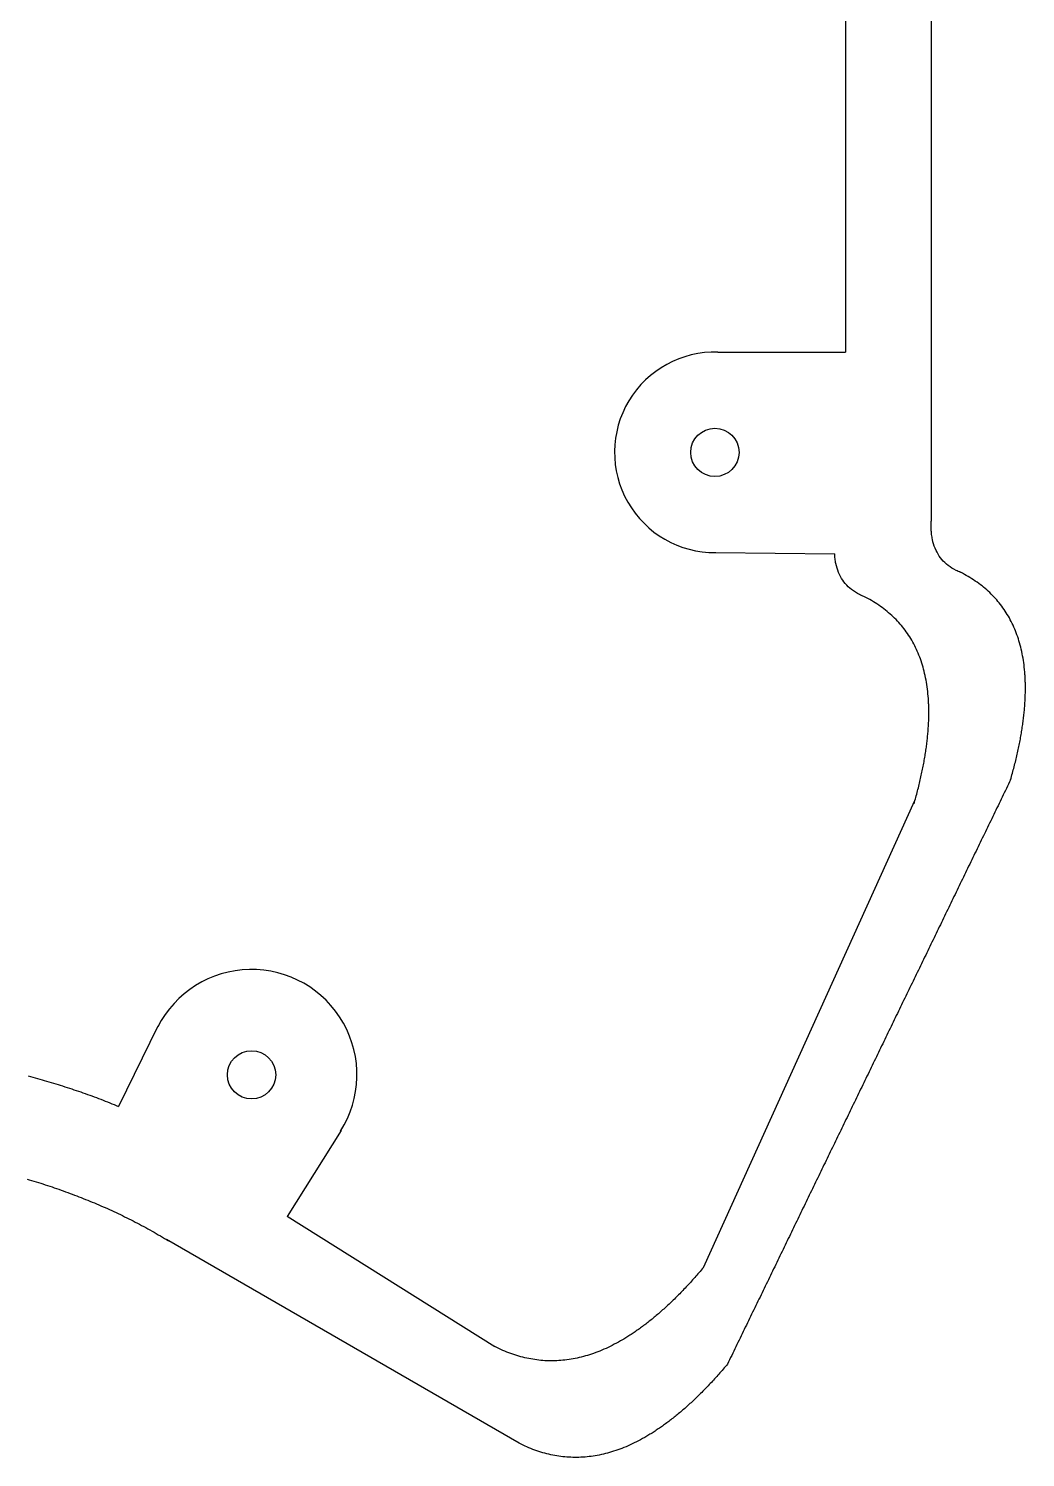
# Model space of a CAD drawing. Extents: x 0 to 145, y 2 to 120.
# Drawn here: x 103.3 to 144.6, y 2.1 to 61.3 of the extents above; entities that cross this region are included whole.
import ezdxf

# ---------------------------------------------------------------- set-up
doc = ezdxf.new("R2010")
doc.units = 0

# ---------------------------------------------------------------- blocks, each defined once
blk = doc.blocks.new('CIRCLE008')
at = {"layer": 'ScrewHolesMid', "color": 0}
blk.add_circle((131.71, 43.7), 1, dxfattribs=at)
blk = doc.blocks.new('CIRCLE004')
at = {"layer": 'ScrewHolesMid', "color": 0}
blk.add_circle((112.52, 17.91), 1, dxfattribs=at)
blk = doc.blocks.new('WIRE034')
at = {"layer": 'StraightLineMid', "color": 0}
blk.add_line((137.12, 112.541), (137.12, 47.853), dxfattribs=at)
blk = doc.blocks.new('LINE045')
at = {"layer": 'StraightLineMid', "color": 0}
blk.add_line((123.602325, 2.647178), (108.998799, 11.08281), dxfattribs=at)
blk = doc.blocks.new('LINE026')
at = {"layer": 'StraightLineMid', "color": 0}
blk.add_line((122.603, 6.641), (113.998, 12.033), dxfattribs=at)
blk = doc.blocks.new('BLOCK_BLOCK_LINE052')
at = {"layer": 'StraightLineMid', "color": 0}
for points in [[(143.741718, 29.687663), (143.698289, 29.597989)], [(143.785146, 29.777338), (143.741718, 29.687663)], [(143.828575, 29.867012), (143.785146, 29.777338)], [(143.872004, 29.956687), (143.828575, 29.867012)], [(143.915433, 30.046361), (143.872004, 29.956687)], [(143.958862, 30.136036), (143.915433, 30.046361)], [(143.437715, 29.059941), (143.394286, 28.970267)], [(143.481144, 29.149616), (143.437715, 29.059941)], [(143.524573, 29.23929), (143.481144, 29.149616)], [(143.568002, 29.328965), (143.524573, 29.23929)], [(143.611431, 29.41864), (143.568002, 29.328965)], [(143.65486, 29.508314), (143.611431, 29.41864)], [(143.698289, 29.597989), (143.65486, 29.508314)], [(143.133713, 28.432219), (143.090284, 28.342545)], [(143.177142, 28.521894), (143.133713, 28.432219)], [(143.220571, 28.611569), (143.177142, 28.521894)], [(143.264, 28.701243), (143.220571, 28.611569)], [(143.307429, 28.790918), (143.264, 28.701243)], [(143.350858, 28.880592), (143.307429, 28.790918)], [(143.394286, 28.970267), (143.350858, 28.880592)], [(142.87314, 27.894172), (142.829711, 27.804498)], [(142.916569, 27.983847), (142.87314, 27.894172)], [(142.959998, 28.073521), (142.916569, 27.983847)], [(143.003427, 28.163196), (142.959998, 28.073521)], [(143.046855, 28.25287), (143.003427, 28.163196)], [(143.090284, 28.342545), (143.046855, 28.25287)], [(142.569138, 27.26645), (142.525709, 27.176776)], [(142.612567, 27.356125), (142.569138, 27.26645)], [(142.655995, 27.445799), (142.612567, 27.356125)], [(142.699424, 27.535474), (142.655995, 27.445799)], [(142.742853, 27.625148), (142.699424, 27.535474)], [(142.786282, 27.714823), (142.742853, 27.625148)], [(142.829711, 27.804498), (142.786282, 27.714823)], [(142.308564, 26.728403), (142.265135, 26.638728)], [(142.351993, 26.818077), (142.308564, 26.728403)], [(142.395422, 26.907752), (142.351993, 26.818077)], [(142.438851, 26.997427), (142.395422, 26.907752)], [(142.48228, 27.087101), (142.438851, 26.997427)], [(142.525709, 27.176776), (142.48228, 27.087101)], [(142.004562, 26.100681), (141.961133, 26.011006)], [(142.047991, 26.190356), (142.004562, 26.100681)], [(142.09142, 26.28003), (142.047991, 26.190356)], [(142.134849, 26.369705), (142.09142, 26.28003)], [(142.178278, 26.459379), (142.134849, 26.369705)], [(142.221707, 26.549054), (142.178278, 26.459379)], [(142.265135, 26.638728), (142.221707, 26.549054)], [(141.70056, 25.472959), (141.657131, 25.383285)], [(141.743989, 25.562634), (141.70056, 25.472959)], [(141.787418, 25.652308), (141.743989, 25.562634)], [(141.830847, 25.741983), (141.787418, 25.652308)], [(141.874276, 25.831657), (141.830847, 25.741983)], [(141.917704, 25.921332), (141.874276, 25.831657)], [(141.961133, 26.011006), (141.917704, 25.921332)], [(141.439987, 24.934912), (141.396558, 24.845237)], [(141.483416, 25.024586), (141.439987, 24.934912)], [(141.526844, 25.114261), (141.483416, 25.024586)], [(141.570273, 25.203935), (141.526844, 25.114261)], [(141.613702, 25.29361), (141.570273, 25.203935)], [(141.657131, 25.383285), (141.613702, 25.29361)], [(141.135984, 24.30719), (141.092556, 24.217515)], [(141.179413, 24.396864), (141.135984, 24.30719)], [(141.222842, 24.486539), (141.179413, 24.396864)], [(141.266271, 24.576214), (141.222842, 24.486539)], [(141.3097, 24.665888), (141.266271, 24.576214)], [(141.353129, 24.755563), (141.3097, 24.665888)], [(141.396558, 24.845237), (141.353129, 24.755563)], [(140.875411, 23.769143), (140.831982, 23.679468)], [(140.91884, 23.858817), (140.875411, 23.769143)], [(140.962269, 23.948492), (140.91884, 23.858817)], [(141.005698, 24.038166), (140.962269, 23.948492)], [(141.049127, 24.127841), (141.005698, 24.038166)], [(141.092556, 24.217515), (141.049127, 24.127841)], [(140.571409, 23.141421), (140.52798, 23.051746)], [(140.614838, 23.231095), (140.571409, 23.141421)], [(140.658267, 23.32077), (140.614838, 23.231095)], [(140.701696, 23.410444), (140.658267, 23.32077)], [(140.745124, 23.500119), (140.701696, 23.410444)], [(140.788553, 23.589793), (140.745124, 23.500119)], [(140.831982, 23.679468), (140.788553, 23.589793)], [(140.267407, 22.513699), (140.223978, 22.424024)], [(140.310836, 22.603373), (140.267407, 22.513699)], [(140.354265, 22.693048), (140.310836, 22.603373)], [(140.397693, 22.782722), (140.354265, 22.693048)], [(140.441122, 22.872397), (140.397693, 22.782722)], [(140.484551, 22.962072), (140.441122, 22.872397)], [(140.52798, 23.051746), (140.484551, 22.962072)], [(140.006833, 21.975651), (139.963405, 21.885977)], [(140.050262, 22.065326), (140.006833, 21.975651)], [(140.093691, 22.155001), (140.050262, 22.065326)], [(140.13712, 22.244675), (140.093691, 22.155001)], [(140.180549, 22.33435), (140.13712, 22.244675)], [(140.223978, 22.424024), (140.180549, 22.33435)], [(139.702831, 21.34793), (139.659402, 21.258255)], [(139.74626, 21.437604), (139.702831, 21.34793)], [(139.789689, 21.527279), (139.74626, 21.437604)], [(139.833118, 21.616953), (139.789689, 21.527279)], [(139.876547, 21.706628), (139.833118, 21.616953)], [(139.919976, 21.796302), (139.876547, 21.706628)], [(139.963405, 21.885977), (139.919976, 21.796302)], [(139.442258, 20.809882), (139.398829, 20.720208)], [(139.485687, 20.899557), (139.442258, 20.809882)], [(139.529116, 20.989231), (139.485687, 20.899557)], [(139.572545, 21.078906), (139.529116, 20.989231)], [(139.615973, 21.16858), (139.572545, 21.078906)], [(139.659402, 21.258255), (139.615973, 21.16858)], [(139.138256, 20.18216), (139.094827, 20.092486)], [(139.181685, 20.271835), (139.138256, 20.18216)], [(139.225114, 20.361509), (139.181685, 20.271835)], [(139.268542, 20.451184), (139.225114, 20.361509)], [(139.311971, 20.540859), (139.268542, 20.451184)], [(139.3554, 20.630533), (139.311971, 20.540859)], [(139.398829, 20.720208), (139.3554, 20.630533)], [(138.834254, 19.554438), (138.790825, 19.464764)], [(138.877682, 19.644113), (138.834254, 19.554438)], [(138.921111, 19.733788), (138.877682, 19.644113)], [(138.96454, 19.823462), (138.921111, 19.733788)], [(139.007969, 19.913137), (138.96454, 19.823462)], [(139.051398, 20.002811), (139.007969, 19.913137)], [(139.094827, 20.092486), (139.051398, 20.002811)], [(138.57368, 19.016391), (138.530251, 18.926717)], [(138.617109, 19.106066), (138.57368, 19.016391)], [(138.660538, 19.19574), (138.617109, 19.106066)], [(138.703967, 19.285415), (138.660538, 19.19574)], [(138.747396, 19.375089), (138.703967, 19.285415)], [(138.790825, 19.464764), (138.747396, 19.375089)], [(138.269678, 18.388669), (138.226249, 18.298995)], [(138.313107, 18.478344), (138.269678, 18.388669)], [(138.356536, 18.568018), (138.313107, 18.478344)], [(138.399965, 18.657693), (138.356536, 18.568018)], [(138.443394, 18.747367), (138.399965, 18.657693)], [(138.486822, 18.837042), (138.443394, 18.747367)], [(138.530251, 18.926717), (138.486822, 18.837042)], [(137.965676, 17.760947), (137.922247, 17.671273)], [(138.009105, 17.850622), (137.965676, 17.760947)], [(138.052534, 17.940296), (138.009105, 17.850622)], [(138.095963, 18.029971), (138.052534, 17.940296)], [(138.139391, 18.119646), (138.095963, 18.029971)], [(138.18282, 18.20932), (138.139391, 18.119646)], [(138.226249, 18.298995), (138.18282, 18.20932)], [(137.705103, 17.2229), (137.661674, 17.133225)], [(137.748531, 17.312575), (137.705103, 17.2229)], [(137.79196, 17.402249), (137.748531, 17.312575)], [(137.835389, 17.491924), (137.79196, 17.402249)], [(137.878818, 17.581598), (137.835389, 17.491924)], [(137.922247, 17.671273), (137.878818, 17.581598)], [(137.4011, 16.595178), (137.357671, 16.505504)], [(137.444529, 16.684853), (137.4011, 16.595178)], [(137.487958, 16.774527), (137.444529, 16.684853)], [(137.531387, 16.864202), (137.487958, 16.774527)], [(137.574816, 16.953876), (137.531387, 16.864202)], [(137.618245, 17.043551), (137.574816, 16.953876)], [(137.661674, 17.133225), (137.618245, 17.043551)], [(137.140527, 16.057131), (137.097098, 15.967456)], [(137.183956, 16.146805), (137.140527, 16.057131)], [(137.227385, 16.23648), (137.183956, 16.146805)], [(137.270814, 16.326154), (137.227385, 16.23648)], [(137.314243, 16.415829), (137.270814, 16.326154)], [(137.357671, 16.505504), (137.314243, 16.415829)], [(136.836525, 15.429409), (136.793096, 15.339734)], [(136.879954, 15.519083), (136.836525, 15.429409)], [(136.923383, 15.608758), (136.879954, 15.519083)], [(136.966811, 15.698433), (136.923383, 15.608758)], [(137.01024, 15.788107), (136.966811, 15.698433)], [(137.053669, 15.877782), (137.01024, 15.788107)], [(137.097098, 15.967456), (137.053669, 15.877782)], [(136.532523, 14.801687), (136.489094, 14.712012)], [(136.575952, 14.891362), (136.532523, 14.801687)], [(136.61938, 14.981036), (136.575952, 14.891362)], [(136.662809, 15.070711), (136.61938, 14.981036)], [(136.706238, 15.160385), (136.662809, 15.070711)], [(136.749667, 15.25006), (136.706238, 15.160385)], [(136.793096, 15.339734), (136.749667, 15.25006)], [(136.271949, 14.26364), (136.22852, 14.173965)], [(136.315378, 14.353314), (136.271949, 14.26364)], [(136.358807, 14.442989), (136.315378, 14.353314)], [(136.402236, 14.532663), (136.358807, 14.442989)], [(136.445665, 14.622338), (136.402236, 14.532663)], [(136.489094, 14.712012), (136.445665, 14.622338)], [(135.967947, 13.635918), (135.924518, 13.546243)], [(136.011376, 13.725592), (135.967947, 13.635918)], [(136.054805, 13.815267), (136.011376, 13.725592)], [(136.098234, 13.904941), (136.054805, 13.815267)], [(136.141663, 13.994616), (136.098234, 13.904941)], [(136.185092, 14.084291), (136.141663, 13.994616)], [(136.22852, 14.173965), (136.185092, 14.084291)], [(135.707374, 13.09787), (135.663945, 13.008196)], [(135.750803, 13.187545), (135.707374, 13.09787)], [(135.794232, 13.27722), (135.750803, 13.187545)], [(135.83766, 13.366894), (135.794232, 13.27722)], [(135.881089, 13.456569), (135.83766, 13.366894)], [(135.924518, 13.546243), (135.881089, 13.456569)], [(135.403372, 12.470149), (135.359943, 12.380474)], [(135.446801, 12.559823), (135.403372, 12.470149)], [(135.490229, 12.649498), (135.446801, 12.559823)], [(135.533658, 12.739172), (135.490229, 12.649498)], [(135.577087, 12.828847), (135.533658, 12.739172)], [(135.620516, 12.918521), (135.577087, 12.828847)], [(135.663945, 13.008196), (135.620516, 12.918521)], [(135.099369, 11.842427), (135.055941, 11.752752)], [(135.142798, 11.932101), (135.099369, 11.842427)], [(135.186227, 12.021776), (135.142798, 11.932101)], [(135.229656, 12.11145), (135.186227, 12.021776)], [(135.273085, 12.201125), (135.229656, 12.11145)], [(135.316514, 12.290799), (135.273085, 12.201125)], [(135.359943, 12.380474), (135.316514, 12.290799)], [(134.838796, 11.304379), (134.795367, 11.214705)], [(134.882225, 11.394054), (134.838796, 11.304379)], [(134.925654, 11.483728), (134.882225, 11.394054)], [(134.969083, 11.573403), (134.925654, 11.483728)], [(135.012512, 11.663078), (134.969083, 11.573403)], [(135.055941, 11.752752), (135.012512, 11.663078)], [(134.534794, 10.676657), (134.491365, 10.586983)], [(134.578223, 10.766332), (134.534794, 10.676657)], [(134.621652, 10.856007), (134.578223, 10.766332)], [(134.665081, 10.945681), (134.621652, 10.856007)], [(134.708509, 11.035356), (134.665081, 10.945681)], [(134.751938, 11.12503), (134.708509, 11.035356)], [(134.795367, 11.214705), (134.751938, 11.12503)], [(134.274221, 10.13861), (134.230792, 10.048936)], [(134.317649, 10.228285), (134.274221, 10.13861)], [(134.361078, 10.317959), (134.317649, 10.228285)], [(134.404507, 10.407634), (134.361078, 10.317959)], [(134.447936, 10.497308), (134.404507, 10.407634)], [(134.491365, 10.586983), (134.447936, 10.497308)], [(133.970218, 9.510888), (133.92679, 9.421214)], [(134.013647, 9.600563), (133.970218, 9.510888)], [(134.057076, 9.690237), (134.013647, 9.600563)], [(134.100505, 9.779912), (134.057076, 9.690237)], [(134.143934, 9.869586), (134.100505, 9.779912)], [(134.187363, 9.959261), (134.143934, 9.869586)], [(134.230792, 10.048936), (134.187363, 9.959261)], [(133.666216, 8.883166), (133.622787, 8.793492)], [(133.709645, 8.972841), (133.666216, 8.883166)], [(133.753074, 9.062515), (133.709645, 8.972841)], [(133.796503, 9.15219), (133.753074, 9.062515)], [(133.839932, 9.241865), (133.796503, 9.15219)], [(133.883361, 9.331539), (133.839932, 9.241865)], [(133.92679, 9.421214), (133.883361, 9.331539)], [(133.405643, 8.345119), (133.362214, 8.255444)], [(133.449072, 8.434794), (133.405643, 8.345119)], [(133.492501, 8.524468), (133.449072, 8.434794)], [(133.53593, 8.614143), (133.492501, 8.524468)], [(133.579358, 8.703817), (133.53593, 8.614143)], [(133.622787, 8.793492), (133.579358, 8.703817)], [(133.101641, 7.717397), (133.058212, 7.627723)], [(133.14507, 7.807072), (133.101641, 7.717397)], [(133.188498, 7.896746), (133.14507, 7.807072)], [(133.231927, 7.986421), (133.188498, 7.896746)], [(133.275356, 8.076095), (133.231927, 7.986421)], [(133.318785, 8.16577), (133.275356, 8.076095)], [(133.362214, 8.255444), (133.318785, 8.16577)], [(132.841067, 7.17935), (132.797639, 7.089675)], [(132.884496, 7.269024), (132.841067, 7.17935)], [(132.927925, 7.358699), (132.884496, 7.269024)], [(132.971354, 7.448373), (132.927925, 7.358699)], [(133.014783, 7.538048), (132.971354, 7.448373)], [(133.058212, 7.627723), (133.014783, 7.538048)], [(132.537065, 6.551628), (132.493636, 6.461953)], [(132.580494, 6.641302), (132.537065, 6.551628)], [(132.623923, 6.730977), (132.580494, 6.641302)], [(132.667352, 6.820652), (132.623923, 6.730977)], [(132.710781, 6.910326), (132.667352, 6.820652)], [(132.75421, 7.000001), (132.710781, 6.910326)], [(132.797639, 7.089675), (132.75421, 7.000001)], [(132.276492, 6.013581), (132.233063, 5.923906)], [(132.319921, 6.103255), (132.276492, 6.013581)], [(132.36335, 6.19293), (132.319921, 6.103255)], [(132.406779, 6.282604), (132.36335, 6.19293)], [(132.450207, 6.372279), (132.406779, 6.282604)], [(132.493636, 6.461953), (132.450207, 6.372279)]]:
    blk.add_lwpolyline(points, dxfattribs=at)
blk = doc.blocks.new('LINE003')
at = {"layer": 'StraightLineMid', "color": 0}
blk.add_line((131.233, 9.924), (139.997, 29.271), dxfattribs=at)
blk = doc.blocks.new('LINE048')
at = {"layer": 'StraightLineMid', "color": 0}
blk.add_line((140.652, 110.683), (140.675, 40.852), dxfattribs=at)
blk = doc.blocks.new('WIRE')
at = {"layer": 'CurvedLineMid', "color": 0}
for points in [[(103.222038, 13.592667), (103.316803, 13.564051)], [(103.316803, 13.564051), (103.411452, 13.535155)], [(103.411452, 13.535155), (103.505984, 13.505976)], [(103.505984, 13.505976), (103.600398, 13.476511)], [(103.600398, 13.476511), (103.694692, 13.446757)], [(103.694692, 13.446757), (103.788864, 13.416711)], [(103.788864, 13.416711), (103.882914, 13.38637)], [(103.882914, 13.38637), (103.976839, 13.355733)], [(103.976839, 13.355733), (104.07064, 13.324794)], [(104.07064, 13.324794), (104.164314, 13.293553)], [(104.164314, 13.293553), (104.257859, 13.262006)], [(104.257859, 13.262006), (104.351275, 13.23015)], [(104.351275, 13.23015), (104.444561, 13.197983)], [(104.444561, 13.197983), (104.537714, 13.165501)], [(104.537714, 13.165501), (104.630734, 13.132701)], [(104.630734, 13.132701), (104.723619, 13.099582)], [(104.723619, 13.099582), (104.816368, 13.06614)], [(104.816368, 13.06614), (104.908979, 13.032372)], [(104.908979, 13.032372), (105.001452, 12.998275)], [(105.001452, 12.998275), (105.093784, 12.963846)], [(105.093784, 12.963846), (105.185974, 12.929084)], [(105.185974, 12.929084), (105.278021, 12.893984)], [(105.278021, 12.893984), (105.369924, 12.858544)], [(105.369924, 12.858544), (105.461682, 12.822762)], [(105.461682, 12.822762), (105.553292, 12.786634)], [(105.553292, 12.786634), (105.644754, 12.750157)], [(105.644754, 12.750157), (105.736066, 12.713329)], [(105.736066, 12.713329), (105.827227, 12.676146)], [(105.827227, 12.676146), (105.918235, 12.638607)], [(105.918235, 12.638607), (106.00909, 12.600709)], [(106.00909, 12.600709), (106.09979, 12.562449)], [(106.09979, 12.562449), (106.190335, 12.523826)], [(106.190335, 12.523826), (106.280722, 12.484838)], [(106.280722, 12.484838), (106.370951, 12.445481)], [(106.370951, 12.445481), (106.461022, 12.405755)], [(106.461022, 12.405755), (106.550932, 12.365656)], [(106.550932, 12.365656), (106.64068, 12.325182)], [(106.64068, 12.325182), (106.730266, 12.284332)], [(106.730266, 12.284332), (106.819689, 12.243103)], [(106.819689, 12.243103), (106.908946, 12.201493)], [(106.908946, 12.201493), (106.998038, 12.1595)], [(106.998038, 12.1595), (107.086963, 12.117121)], [(107.086963, 12.117121), (107.17572, 12.074355)], [(107.17572, 12.074355), (107.264307, 12.031199)], [(107.264307, 12.031199), (107.352724, 11.98765)], [(107.352724, 11.98765), (107.44097, 11.943707)], [(107.44097, 11.943707), (107.529043, 11.899368)], [(107.529043, 11.899368), (107.616943, 11.854631)], [(107.616943, 11.854631), (107.704667, 11.809492)], [(107.704667, 11.809492), (107.792216, 11.76395)], [(107.792216, 11.76395), (107.879587, 11.718003)], [(107.879587, 11.718003), (107.966781, 11.671648)], [(107.966781, 11.671648), (108.053795, 11.624884)], [(108.053795, 11.624884), (108.140629, 11.577708)], [(108.140629, 11.577708), (108.227281, 11.530118)], [(108.227281, 11.530118), (108.313751, 11.482111)], [(108.313751, 11.482111), (108.400037, 11.433687)], [(108.400037, 11.433687), (108.486138, 11.384841)], [(108.486138, 11.384841), (108.572053, 11.335572)], [(108.572053, 11.335572), (108.657781, 11.285879)], [(108.657781, 11.285879), (108.74332, 11.235758)], [(108.74332, 11.235758), (108.828671, 11.185208)], [(108.828671, 11.185208), (108.91383, 11.134226)], [(108.91383, 11.134226), (108.998799, 11.08281)], [(108.998799, 11.08281), (109.083574, 11.030958)]]:
    blk.add_lwpolyline(points, dxfattribs=at)
blk = doc.blocks.new('BLOCK_BLOCK_BSPLINE007001')
at = {"layer": 'CurvedLineMid', "color": 0}
for points in [[(140.672428, 40.79294), (140.674805, 40.851589)], [(140.669109, 40.619963), (140.66958, 40.677126)], [(140.670543, 40.564285), (140.669109, 40.619963)], [(140.66958, 40.677126), (140.670051, 40.73429)], [(140.670051, 40.73429), (140.672428, 40.79294)], [(140.671977, 40.508608), (140.670543, 40.564285)], [(140.675317, 40.454417), (140.671977, 40.508608)], [(140.678657, 40.400225), (140.675317, 40.454417)], [(140.683902, 40.347519), (140.678657, 40.400225)], [(140.689147, 40.294814), (140.683902, 40.347519)], [(140.696298, 40.243595), (140.689147, 40.294814)], [(140.703449, 40.192375), (140.696298, 40.243595)], [(140.712505, 40.142642), (140.703449, 40.192375)], [(140.721562, 40.092908), (140.712505, 40.142642)], [(140.743485, 39.996413), (140.721562, 40.092908)], [(140.76922, 39.90289), (140.743485, 39.996413)], [(140.798765, 39.81234), (140.76922, 39.90289)], [(140.832122, 39.724761), (140.798765, 39.81234)], [(140.86929, 39.640154), (140.832122, 39.724761)], [(140.910268, 39.558518), (140.86929, 39.640154)], [(140.955058, 39.479855), (140.910268, 39.558518)], [(141.003659, 39.404164), (140.955058, 39.479855)], [(141.05607, 39.331445), (141.003659, 39.404164)], [(141.112293, 39.261698), (141.05607, 39.331445)], [(141.172326, 39.194923), (141.112293, 39.261698)], [(141.236171, 39.13112), (141.172326, 39.194923)], [(141.303827, 39.070289), (141.236171, 39.13112)], [(141.375293, 39.01243), (141.303827, 39.070289)], [(141.450571, 38.957543), (141.375293, 39.01243)], [(141.52966, 38.905628), (141.450571, 38.957543)], [(141.61256, 38.856685), (141.52966, 38.905628)], [(141.69927, 38.810714), (141.61256, 38.856685)], [(141.744531, 38.789214), (141.69927, 38.810714)], [(141.789792, 38.767715), (141.744531, 38.789214)], [(141.836959, 38.747701), (141.789792, 38.767715)], [(141.884125, 38.727688), (141.836959, 38.747701)]]:
    blk.add_lwpolyline(points, dxfattribs=at)
blk = doc.blocks.new('BLOCK_BLOCK_BSPLINE004001')
at = {"layer": 'CurvedLineMid', "color": 0}
for points in [[(137.962563, 37.687753), (137.88121, 37.729378)], [(138.042667, 37.64515), (137.962563, 37.687753)], [(138.121523, 37.601568), (138.042667, 37.64515)], [(138.19913, 37.557007), (138.121523, 37.601568)], [(138.275488, 37.511468), (138.19913, 37.557007)], [(138.350597, 37.464951), (138.275488, 37.511468)], [(138.424458, 37.417454), (138.350597, 37.464951)], [(138.49707, 37.368979), (138.424458, 37.417454)], [(138.568433, 37.319526), (138.49707, 37.368979)], [(138.638548, 37.269094), (138.568433, 37.319526)], [(138.707414, 37.217683), (138.638548, 37.269094)], [(138.775031, 37.165294), (138.707414, 37.217683)], [(138.8414, 37.111926), (138.775031, 37.165294)], [(138.90652, 37.057579), (138.8414, 37.111926)], [(138.970391, 37.002254), (138.90652, 37.057579)], [(139.033013, 36.94595), (138.970391, 37.002254)], [(139.094387, 36.888668), (139.033013, 36.94595)], [(139.154512, 36.830407), (139.094387, 36.888668)], [(139.213389, 36.771168), (139.154512, 36.830407)], [(139.271017, 36.71095), (139.213389, 36.771168)], [(139.327396, 36.649753), (139.271017, 36.71095)], [(139.382526, 36.587578), (139.327396, 36.649753)], [(139.436408, 36.524424), (139.382526, 36.587578)], [(139.489041, 36.460291), (139.436408, 36.524424)], [(139.540425, 36.39518), (139.489041, 36.460291)], [(139.590561, 36.32909), (139.540425, 36.39518)], [(139.639448, 36.262022), (139.590561, 36.32909)], [(139.687086, 36.193975), (139.639448, 36.262022)], [(139.733476, 36.124949), (139.687086, 36.193975)], [(139.778616, 36.054945), (139.733476, 36.124949)], [(139.822509, 35.983963), (139.778616, 36.054945)], [(139.865152, 35.912001), (139.822509, 35.983963)], [(139.906547, 35.839061), (139.865152, 35.912001)], [(139.946693, 35.765143), (139.906547, 35.839061)], [(139.98559, 35.690246), (139.946693, 35.765143)], [(140.023239, 35.61437), (139.98559, 35.690246)], [(140.059639, 35.537515), (140.023239, 35.61437)], [(140.094791, 35.459683), (140.059639, 35.537515)], [(140.128693, 35.380871), (140.094791, 35.459683)], [(140.161347, 35.301081), (140.128693, 35.380871)], [(140.192753, 35.220312), (140.161347, 35.301081)], [(140.222909, 35.138565), (140.192753, 35.220312)], [(140.251817, 35.055839), (140.222909, 35.138565)], [(140.279476, 34.972134), (140.251817, 35.055839)], [(140.305887, 34.887451), (140.279476, 34.972134)], [(140.331049, 34.801789), (140.305887, 34.887451)], [(140.354962, 34.715149), (140.331049, 34.801789)], [(140.377626, 34.62753), (140.354962, 34.715149)], [(140.399042, 34.538932), (140.377626, 34.62753)], [(140.419209, 34.449356), (140.399042, 34.538932)], [(140.438128, 34.358802), (140.419209, 34.449356)], [(140.455797, 34.267268), (140.438128, 34.358802)], [(140.472218, 34.174756), (140.455797, 34.267268)], [(140.487391, 34.081266), (140.472218, 34.174756)], [(140.501314, 33.986796), (140.487391, 34.081266)], [(140.513989, 33.891349), (140.501314, 33.986796)], [(140.525416, 33.794922), (140.513989, 33.891349)], [(140.535593, 33.697517), (140.525416, 33.794922)], [(140.544522, 33.599134), (140.535593, 33.697517)], [(140.552202, 33.499772), (140.544522, 33.599134)], [(140.555418, 33.449601), (140.552202, 33.499772)], [(140.558634, 33.399431), (140.555418, 33.449601)], [(140.561226, 33.348771), (140.558634, 33.399431)], [(140.563817, 33.298111), (140.561226, 33.348771)], [(140.565784, 33.246962), (140.563817, 33.298111)], [(140.567751, 33.195813), (140.565784, 33.246962)], [(140.569094, 33.144175), (140.567751, 33.195813)], [(140.56273, 32.506901), (140.565133, 32.561475)], [(140.565133, 32.561475), (140.566912, 32.615559)], [(140.566912, 32.615559), (140.568691, 32.669644)], [(140.568691, 32.669644), (140.569846, 32.723239)], [(140.570436, 33.092537), (140.569094, 33.144175)], [(140.569846, 32.723239), (140.571001, 32.776835)], [(140.571155, 33.04041), (140.570436, 33.092537)], [(140.571001, 32.776835), (140.571531, 32.829942)], [(140.571873, 32.988282), (140.571155, 33.04041)], [(140.571531, 32.829942), (140.572061, 32.883048)], [(140.571967, 32.935665), (140.571873, 32.988282)], [(140.572061, 32.883048), (140.571967, 32.935665)], [(140.523088, 31.948927), (140.528613, 32.005948)], [(140.528613, 32.005948), (140.533513, 32.062479)], [(140.533513, 32.062479), (140.538414, 32.11901)], [(140.538414, 32.11901), (140.54269, 32.175052)], [(140.54269, 32.175052), (140.546967, 32.231094)], [(140.546967, 32.231094), (140.550619, 32.286647)], [(140.550619, 32.286647), (140.554271, 32.3422)], [(140.554271, 32.3422), (140.557299, 32.397264)], [(140.557299, 32.397264), (140.560327, 32.452327)], [(140.560327, 32.452327), (140.56273, 32.506901)], [(140.452229, 31.366489), (140.460876, 31.425956)], [(140.460876, 31.425956), (140.468898, 31.484934)], [(140.468898, 31.484934), (140.47692, 31.543911)], [(140.47692, 31.543911), (140.484319, 31.6024)], [(140.484319, 31.6024), (140.491717, 31.660888)], [(140.491717, 31.660888), (140.498491, 31.718888)], [(140.498491, 31.718888), (140.505264, 31.776887)], [(140.505264, 31.776887), (140.511414, 31.834397)], [(140.511414, 31.834397), (140.517563, 31.891907)], [(140.517563, 31.891907), (140.523088, 31.948927)], [(140.350153, 30.759586), (140.361921, 30.821499)], [(140.361921, 30.821499), (140.373065, 30.882923)], [(140.373065, 30.882923), (140.384209, 30.944347)], [(140.384209, 30.944347), (140.394729, 31.005282)], [(140.394729, 31.005282), (140.405249, 31.066217)], [(140.405249, 31.066217), (140.415144, 31.126663)], [(140.415144, 31.126663), (140.42504, 31.187109)], [(140.42504, 31.187109), (140.434311, 31.247066)], [(140.434311, 31.247066), (140.443582, 31.307022)], [(140.443582, 31.307022), (140.452229, 31.366489)], [(140.231749, 30.192577), (140.246015, 30.256448)], [(140.246015, 30.256448), (140.260281, 30.320318)], [(140.260281, 30.320318), (140.273922, 30.383699)], [(140.273922, 30.383699), (140.287564, 30.447081)], [(140.287564, 30.447081), (140.300581, 30.509974)], [(140.300581, 30.509974), (140.313598, 30.572866)], [(140.313598, 30.572866), (140.325991, 30.635269)], [(140.325991, 30.635269), (140.338384, 30.697672)], [(140.338384, 30.697672), (140.350153, 30.759586)], [(140.07036, 29.53919), (140.087748, 29.605507)], [(140.087748, 29.605507), (140.105135, 29.671824)], [(140.105135, 29.671824), (140.121898, 29.737652)], [(140.121898, 29.737652), (140.138661, 29.80348)], [(140.138661, 29.80348), (140.1548, 29.868819)], [(140.1548, 29.868819), (140.170939, 29.934158)], [(140.170939, 29.934158), (140.186453, 29.999008)], [(140.186453, 29.999008), (140.201968, 30.063857)], [(140.201968, 30.063857), (140.216859, 30.128217)], [(140.216859, 30.128217), (140.231749, 30.192577)], [(139.958542, 29.135414), (139.977802, 29.2032)], [(139.977802, 29.2032), (139.997063, 29.270985)], [(139.997063, 29.270985), (140.0157, 29.33828)], [(140.0157, 29.33828), (140.034336, 29.405576)], [(140.034336, 29.405576), (140.052348, 29.472383)], [(140.052348, 29.472383), (140.07036, 29.53919)]]:
    blk.add_lwpolyline(points, dxfattribs=at)
blk = doc.blocks.new('BLOCK_BLOCK_BSPLINE006')
at = {"layer": 'CurvedLineMid', "color": 0}
for points in [[(130.875821, 9.50969), (130.831265, 9.459746)], [(130.920416, 9.560367), (130.875821, 9.50969)], [(130.965012, 9.611044), (130.920416, 9.560367)], [(131.009647, 9.662455), (130.965012, 9.611044)], [(131.054283, 9.713865), (131.009647, 9.662455)], [(131.098958, 9.766008), (131.054283, 9.713865)], [(131.143633, 9.818152), (131.098958, 9.766008)], [(131.188348, 9.871029), (131.143633, 9.818152)], [(131.233063, 9.923906), (131.188348, 9.871029)], [(130.298026, 8.886805), (130.253709, 8.84126)], [(130.342344, 8.932351), (130.298026, 8.886805)], [(130.386701, 8.97863), (130.342344, 8.932351)], [(130.431058, 9.024909), (130.386701, 8.97863)], [(130.475455, 9.071921), (130.431058, 9.024909)], [(130.519851, 9.118933), (130.475455, 9.071921)], [(130.564288, 9.166678), (130.519851, 9.118933)], [(130.608724, 9.214423), (130.564288, 9.166678)], [(130.6532, 9.262901), (130.608724, 9.214423)], [(130.697677, 9.311379), (130.6532, 9.262901)], [(130.742193, 9.36059), (130.697677, 9.311379)], [(130.786709, 9.409801), (130.742193, 9.36059)], [(130.831265, 9.459746), (130.786709, 9.409801)], [(129.723573, 8.325503), (129.679534, 8.285089)], [(129.767651, 8.36665), (129.723573, 8.325503)], [(129.81173, 8.407797), (129.767651, 8.36665)], [(129.855849, 8.449677), (129.81173, 8.407797)], [(129.899967, 8.491557), (129.855849, 8.449677)], [(129.944125, 8.534171), (129.899967, 8.491557)], [(129.988283, 8.576784), (129.944125, 8.534171)], [(130.032481, 8.62013), (129.988283, 8.576784)], [(130.076679, 8.663476), (130.032481, 8.62013)], [(130.120916, 8.707555), (130.076679, 8.663476)], [(130.165154, 8.751635), (130.120916, 8.707555)], [(130.209431, 8.796447), (130.165154, 8.751635)], [(130.253709, 8.84126), (130.209431, 8.796447)], [(129.021178, 7.719934), (128.977457, 7.685385)], [(129.064939, 7.755216), (129.021178, 7.719934)], [(129.108699, 7.790499), (129.064939, 7.755216)], [(129.1525, 7.826514), (129.108699, 7.790499)], [(129.1963, 7.862529), (129.1525, 7.826514)], [(129.24014, 7.899278), (129.1963, 7.862529)], [(129.28398, 7.936026), (129.24014, 7.899278)], [(129.327859, 7.973508), (129.28398, 7.936026)], [(129.371739, 8.010989), (129.327859, 7.973508)], [(129.415659, 8.049204), (129.371739, 8.010989)], [(129.459578, 8.087418), (129.415659, 8.049204)], [(129.503537, 8.126366), (129.459578, 8.087418)], [(129.547497, 8.165314), (129.503537, 8.126366)], [(129.591496, 8.204994), (129.547497, 8.165314)], [(129.635495, 8.244675), (129.591496, 8.204994)], [(129.679534, 8.285089), (129.635495, 8.244675)], [(128.193707, 7.122884), (128.150344, 7.094933)], [(128.23707, 7.150835), (128.193707, 7.122884)], [(128.280473, 7.179519), (128.23707, 7.150835)], [(128.323875, 7.208203), (128.280473, 7.179519)], [(128.367317, 7.237621), (128.323875, 7.208203)], [(128.410759, 7.267038), (128.367317, 7.237621)], [(128.454241, 7.297189), (128.410759, 7.267038)], [(128.497723, 7.327339), (128.454241, 7.297189)], [(128.541245, 7.358223), (128.497723, 7.327339)], [(128.584767, 7.389106), (128.541245, 7.358223)], [(128.628328, 7.420723), (128.584767, 7.389106)], [(128.67189, 7.452339), (128.628328, 7.420723)], [(128.715491, 7.484689), (128.67189, 7.452339)], [(128.759093, 7.517039), (128.715491, 7.484689)], [(128.802734, 7.550121), (128.759093, 7.517039)], [(128.846375, 7.583204), (128.802734, 7.550121)], [(128.890056, 7.61702), (128.846375, 7.583204)], [(128.933737, 7.650836), (128.890056, 7.61702)], [(128.977457, 7.685385), (128.933737, 7.650836)], [(122.683801, 6.60631), (122.602325, 6.647178)], [(122.765357, 6.566909), (122.683801, 6.60631)], [(122.846992, 6.528974), (122.765357, 6.566909)], [(122.928706, 6.492505), (122.846992, 6.528974)], [(127.115843, 6.538471), (127.030151, 6.501629)], [(127.201614, 6.576778), (127.115843, 6.538471)], [(127.287464, 6.616552), (127.201614, 6.576778)], [(127.373394, 6.657792), (127.287464, 6.616552)], [(127.459404, 6.700499), (127.373394, 6.657792)], [(127.545493, 6.744671), (127.459404, 6.700499)], [(127.631662, 6.79031), (127.545493, 6.744671)], [(127.71791, 6.837415), (127.631662, 6.79031)], [(127.804238, 6.885986), (127.71791, 6.837415)], [(127.890645, 6.936023), (127.804238, 6.885986)], [(127.933888, 6.961775), (127.890645, 6.936023)], [(127.977132, 6.987527), (127.933888, 6.961775)], [(128.020415, 7.014012), (127.977132, 6.987527)], [(128.063698, 7.040497), (128.020415, 7.014012)], [(128.107021, 7.067715), (128.063698, 7.040497)], [(128.150344, 7.094933), (128.107021, 7.067715)], [(123.0105, 6.457502), (122.928706, 6.492505)], [(123.092374, 6.423965), (123.0105, 6.457502)], [(123.174327, 6.391895), (123.092374, 6.423965)], [(123.256359, 6.361291), (123.174327, 6.391895)], [(123.338471, 6.332153), (123.256359, 6.361291)], [(123.420663, 6.304481), (123.338471, 6.332153)], [(123.502934, 6.278275), (123.420663, 6.304481)], [(123.585285, 6.253536), (123.502934, 6.278275)], [(123.667715, 6.230263), (123.585285, 6.253536)], [(123.750225, 6.208456), (123.667715, 6.230263)], [(123.832815, 6.188115), (123.750225, 6.208456)], [(123.915484, 6.16924), (123.832815, 6.188115)], [(123.998232, 6.151832), (123.915484, 6.16924)], [(124.08106, 6.13589), (123.998232, 6.151832)], [(124.163968, 6.121414), (124.08106, 6.13589)], [(124.246955, 6.108404), (124.163968, 6.121414)], [(124.330021, 6.096861), (124.246955, 6.108404)], [(124.413168, 6.086784), (124.330021, 6.096861)], [(124.496393, 6.078173), (124.413168, 6.086784)], [(124.579699, 6.071028), (124.496393, 6.078173)], [(124.663083, 6.065349), (124.579699, 6.071028)], [(124.746548, 6.061137), (124.663083, 6.065349)], [(124.830092, 6.058391), (124.746548, 6.061137)], [(124.913715, 6.057111), (124.830092, 6.058391)], [(124.997418, 6.057297), (124.913715, 6.057111)], [(125.081201, 6.058949), (124.997418, 6.057297)], [(125.165063, 6.062068), (125.081201, 6.058949)], [(125.249004, 6.066653), (125.165063, 6.062068)], [(125.333025, 6.072704), (125.249004, 6.066653)], [(125.417126, 6.080221), (125.333025, 6.072704)], [(125.501306, 6.089204), (125.417126, 6.080221)], [(125.585566, 6.099654), (125.501306, 6.089204)], [(125.669905, 6.11157), (125.585566, 6.099654)], [(125.754324, 6.124952), (125.669905, 6.11157)], [(125.838822, 6.1398), (125.754324, 6.124952)], [(125.9234, 6.156115), (125.838822, 6.1398)], [(126.008058, 6.173896), (125.9234, 6.156115)], [(126.092795, 6.193143), (126.008058, 6.173896)], [(126.177611, 6.213856), (126.092795, 6.193143)], [(126.262507, 6.236035), (126.177611, 6.213856)], [(126.347483, 6.259681), (126.262507, 6.236035)], [(126.432538, 6.284793), (126.347483, 6.259681)], [(126.517673, 6.311371), (126.432538, 6.284793)], [(126.602887, 6.339415), (126.517673, 6.311371)], [(126.688181, 6.368925), (126.602887, 6.339415)], [(126.773554, 6.399902), (126.688181, 6.368925)], [(126.859007, 6.432345), (126.773554, 6.399902)], [(126.944539, 6.466254), (126.859007, 6.432345)], [(127.030151, 6.501629), (126.944539, 6.466254)]]:
    blk.add_lwpolyline(points, dxfattribs=at)
blk = doc.blocks.new('BLOCK_BLOCK_BSPLINE007004')
at = {"layer": 'CurvedLineMid', "color": 0}
for points in [[(141.962563, 38.687753), (141.88121, 38.729378)], [(142.042667, 38.64515), (141.962563, 38.687753)], [(142.121523, 38.601568), (142.042667, 38.64515)], [(142.19913, 38.557007), (142.121523, 38.601568)], [(142.275488, 38.511468), (142.19913, 38.557007)], [(142.350597, 38.464951), (142.275488, 38.511468)], [(142.424458, 38.417454), (142.350597, 38.464951)], [(142.49707, 38.368979), (142.424458, 38.417454)], [(142.568433, 38.319526), (142.49707, 38.368979)], [(142.638548, 38.269094), (142.568433, 38.319526)], [(142.707414, 38.217683), (142.638548, 38.269094)], [(142.775031, 38.165294), (142.707414, 38.217683)], [(142.8414, 38.111926), (142.775031, 38.165294)], [(142.90652, 38.057579), (142.8414, 38.111926)], [(142.970391, 38.002254), (142.90652, 38.057579)], [(143.033013, 37.94595), (142.970391, 38.002254)], [(143.094387, 37.888668), (143.033013, 37.94595)], [(143.154512, 37.830407), (143.094387, 37.888668)], [(143.213389, 37.771168), (143.154512, 37.830407)], [(143.271017, 37.71095), (143.213389, 37.771168)], [(143.327396, 37.649753), (143.271017, 37.71095)], [(143.382526, 37.587578), (143.327396, 37.649753)], [(143.436408, 37.524424), (143.382526, 37.587578)], [(143.489041, 37.460291), (143.436408, 37.524424)], [(143.540425, 37.39518), (143.489041, 37.460291)], [(143.590561, 37.32909), (143.540425, 37.39518)], [(143.639448, 37.262022), (143.590561, 37.32909)], [(143.687086, 37.193975), (143.639448, 37.262022)], [(143.733476, 37.124949), (143.687086, 37.193975)], [(143.778616, 37.054945), (143.733476, 37.124949)], [(143.822509, 36.983963), (143.778616, 37.054945)], [(143.865152, 36.912001), (143.822509, 36.983963)], [(143.906547, 36.839061), (143.865152, 36.912001)], [(143.946693, 36.765143), (143.906547, 36.839061)], [(143.98559, 36.690246), (143.946693, 36.765143)], [(144.023239, 36.61437), (143.98559, 36.690246)], [(144.059639, 36.537515), (144.023239, 36.61437)], [(144.094791, 36.459683), (144.059639, 36.537515)], [(144.128693, 36.380871), (144.094791, 36.459683)], [(144.161347, 36.301081), (144.128693, 36.380871)], [(144.192753, 36.220312), (144.161347, 36.301081)], [(144.222909, 36.138565), (144.192753, 36.220312)], [(144.251817, 36.055839), (144.222909, 36.138565)], [(144.279476, 35.972134), (144.251817, 36.055839)], [(144.305887, 35.887451), (144.279476, 35.972134)], [(144.331049, 35.801789), (144.305887, 35.887451)], [(144.354962, 35.715149), (144.331049, 35.801789)], [(144.377626, 35.62753), (144.354962, 35.715149)], [(144.399042, 35.538932), (144.377626, 35.62753)], [(144.419209, 35.449356), (144.399042, 35.538932)], [(144.438128, 35.358802), (144.419209, 35.449356)], [(144.455797, 35.267268), (144.438128, 35.358802)], [(144.472218, 35.174756), (144.455797, 35.267268)], [(144.487391, 35.081266), (144.472218, 35.174756)], [(144.501314, 34.986796), (144.487391, 35.081266)], [(144.513989, 34.891349), (144.501314, 34.986796)], [(144.525416, 34.794922), (144.513989, 34.891349)], [(144.535593, 34.697517), (144.525416, 34.794922)], [(144.544522, 34.599134), (144.535593, 34.697517)], [(144.552202, 34.499772), (144.544522, 34.599134)], [(144.555418, 34.449601), (144.552202, 34.499772)], [(144.558634, 34.399431), (144.555418, 34.449601)], [(144.561226, 34.348771), (144.558634, 34.399431)], [(144.563817, 34.298111), (144.561226, 34.348771)], [(144.565784, 34.246962), (144.563817, 34.298111)], [(144.567751, 34.195813), (144.565784, 34.246962)], [(144.569094, 34.144175), (144.567751, 34.195813)], [(144.570436, 34.092537), (144.569094, 34.144175)], [(144.569846, 33.723239), (144.571001, 33.776835)], [(144.571155, 34.04041), (144.570436, 34.092537)], [(144.571001, 33.776835), (144.571531, 33.829941)], [(144.571873, 33.988282), (144.571155, 34.04041)], [(144.571531, 33.829941), (144.572061, 33.883048)], [(144.571967, 33.935665), (144.571873, 33.988282)], [(144.572061, 33.883048), (144.571967, 33.935665)], [(144.538414, 33.11901), (144.54269, 33.175052)], [(144.54269, 33.175052), (144.546967, 33.231094)], [(144.546967, 33.231094), (144.550619, 33.286647)], [(144.550619, 33.286647), (144.554271, 33.3422)], [(144.554271, 33.3422), (144.557299, 33.397264)], [(144.557299, 33.397264), (144.560327, 33.452327)], [(144.560327, 33.452327), (144.56273, 33.506901)], [(144.56273, 33.506901), (144.565133, 33.561475)], [(144.565133, 33.561475), (144.566912, 33.61556)], [(144.566912, 33.61556), (144.568691, 33.669644)], [(144.568691, 33.669644), (144.569846, 33.723239)], [(144.47692, 32.543911), (144.484319, 32.602399)], [(144.484319, 32.602399), (144.491717, 32.660888)], [(144.491717, 32.660888), (144.498491, 32.718888)], [(144.498491, 32.718888), (144.505264, 32.776887)], [(144.505264, 32.776887), (144.511414, 32.834397)], [(144.511414, 32.834397), (144.517563, 32.891907)], [(144.517563, 32.891907), (144.523088, 32.948928)], [(144.523088, 32.948928), (144.528613, 33.005948)], [(144.528613, 33.005948), (144.533513, 33.062479)], [(144.533513, 33.062479), (144.538414, 33.11901)], [(144.384209, 31.944347), (144.394729, 32.005282)], [(144.394729, 32.005282), (144.405249, 32.066217)], [(144.405249, 32.066217), (144.415144, 32.126663)], [(144.415144, 32.126663), (144.42504, 32.187109)], [(144.42504, 32.187109), (144.434311, 32.247065)], [(144.434311, 32.247065), (144.443582, 32.307022)], [(144.443582, 32.307022), (144.452229, 32.366489)], [(144.452229, 32.366489), (144.460876, 32.425956)], [(144.460876, 32.425956), (144.468898, 32.484933)], [(144.468898, 32.484933), (144.47692, 32.543911)], [(144.260281, 31.320318), (144.273922, 31.383699)], [(144.273922, 31.383699), (144.287564, 31.447081)], [(144.287564, 31.447081), (144.300581, 31.509974)], [(144.300581, 31.509974), (144.313598, 31.572866)], [(144.313598, 31.572866), (144.325991, 31.635269)], [(144.325991, 31.635269), (144.338384, 31.697672)], [(144.338384, 31.697672), (144.350153, 31.759586)], [(144.350153, 31.759586), (144.361921, 31.821499)], [(144.361921, 31.821499), (144.373065, 31.882923)], [(144.373065, 31.882923), (144.384209, 31.944347)], [(144.121898, 30.737652), (144.138661, 30.80348)], [(144.138661, 30.80348), (144.1548, 30.868819)], [(144.1548, 30.868819), (144.170939, 30.934158)], [(144.170939, 30.934158), (144.186453, 30.999008)], [(144.186453, 30.999008), (144.201968, 31.063857)], [(144.201968, 31.063857), (144.216859, 31.128217)], [(144.216859, 31.128217), (144.231749, 31.192577)], [(144.231749, 31.192577), (144.246015, 31.256448)], [(144.246015, 31.256448), (144.260281, 31.320318)], [(143.958542, 30.135414), (143.977802, 30.2032)], [(143.977802, 30.2032), (143.997063, 30.270985)], [(143.997063, 30.270985), (144.0157, 30.33828)], [(144.0157, 30.33828), (144.034336, 30.405576)], [(144.034336, 30.405576), (144.052348, 30.472383)], [(144.052348, 30.472383), (144.07036, 30.53919)], [(144.07036, 30.53919), (144.087748, 30.605507)], [(144.087748, 30.605507), (144.105135, 30.671824)], [(144.105135, 30.671824), (144.121898, 30.737652)]]:
    blk.add_lwpolyline(points, dxfattribs=at)
blk = doc.blocks.new('BLOCK_BLOCK_BSPLINE006001')
at = {"layer": 'CurvedLineMid', "color": 0}
for points in [[(132.233063, 5.923906), (132.188348, 5.871029)], [(131.742193, 5.36059), (131.697677, 5.311379)], [(131.786709, 5.409801), (131.742193, 5.36059)], [(131.831265, 5.459746), (131.786709, 5.409801)], [(131.875821, 5.50969), (131.831265, 5.459746)], [(131.920416, 5.560367), (131.875821, 5.50969)], [(131.965012, 5.611044), (131.920416, 5.560367)], [(132.009647, 5.662454), (131.965012, 5.611044)], [(132.054283, 5.713865), (132.009647, 5.662454)], [(132.098958, 5.766008), (132.054283, 5.713865)], [(132.143633, 5.818152), (132.098958, 5.766008)], [(132.188348, 5.871029), (132.143633, 5.818152)], [(131.165154, 4.751635), (131.120916, 4.707555)], [(131.209431, 4.796448), (131.165154, 4.751635)], [(131.253709, 4.84126), (131.209431, 4.796448)], [(131.298026, 4.886806), (131.253709, 4.84126)], [(131.342344, 4.932351), (131.298026, 4.886806)], [(131.386701, 4.97863), (131.342344, 4.932351)], [(131.431058, 5.024909), (131.386701, 4.97863)], [(131.475455, 5.071921), (131.431058, 5.024909)], [(131.519851, 5.118933), (131.475455, 5.071921)], [(131.564288, 5.166678), (131.519851, 5.118933)], [(131.608724, 5.214423), (131.564288, 5.166678)], [(131.6532, 5.262901), (131.608724, 5.214423)], [(131.697677, 5.311379), (131.6532, 5.262901)], [(130.547497, 4.165314), (130.503537, 4.126366)], [(130.591496, 4.204994), (130.547497, 4.165314)], [(130.635495, 4.244675), (130.591496, 4.204994)], [(130.679534, 4.285089), (130.635495, 4.244675)], [(130.723573, 4.325503), (130.679534, 4.285089)], [(130.767651, 4.36665), (130.723573, 4.325503)], [(130.81173, 4.407797), (130.767651, 4.36665)], [(130.855849, 4.449677), (130.81173, 4.407797)], [(130.899967, 4.491557), (130.855849, 4.449677)], [(130.944125, 4.534171), (130.899967, 4.491557)], [(130.988283, 4.576784), (130.944125, 4.534171)], [(131.032481, 4.62013), (130.988283, 4.576784)], [(131.076679, 4.663476), (131.032481, 4.62013)], [(131.120916, 4.707555), (131.076679, 4.663476)], [(129.846375, 3.583204), (129.802734, 3.550121)], [(129.890056, 3.61702), (129.846375, 3.583204)], [(129.933737, 3.650836), (129.890056, 3.61702)], [(129.977458, 3.685385), (129.933737, 3.650836)], [(130.021178, 3.719934), (129.977458, 3.685385)], [(130.064939, 3.755216), (130.021178, 3.719934)], [(130.108699, 3.790499), (130.064939, 3.755216)], [(130.1525, 3.826514), (130.108699, 3.790499)], [(130.1963, 3.862529), (130.1525, 3.826514)], [(130.24014, 3.899278), (130.1963, 3.862529)], [(130.28398, 3.936026), (130.24014, 3.899278)], [(130.327859, 3.973508), (130.28398, 3.936026)], [(130.371739, 4.010989), (130.327859, 3.973508)], [(130.415659, 4.049203), (130.371739, 4.010989)], [(130.459578, 4.087418), (130.415659, 4.049203)], [(130.503537, 4.126366), (130.459578, 4.087418)], [(128.933888, 2.961775), (128.890645, 2.936023)], [(128.977132, 2.987527), (128.933888, 2.961775)], [(129.020415, 3.014012), (128.977132, 2.987527)], [(129.063698, 3.040497), (129.020415, 3.014012)], [(129.107021, 3.067715), (129.063698, 3.040497)], [(129.150344, 3.094933), (129.107021, 3.067715)], [(129.193707, 3.122884), (129.150344, 3.094933)], [(129.23707, 3.150835), (129.193707, 3.122884)], [(129.280473, 3.179519), (129.23707, 3.150835)], [(129.323875, 3.208203), (129.280473, 3.179519)], [(129.367317, 3.23762), (129.323875, 3.208203)], [(129.410759, 3.267038), (129.367317, 3.23762)], [(129.454241, 3.297188), (129.410759, 3.267038)], [(129.497723, 3.327339), (129.454241, 3.297188)], [(129.541245, 3.358223), (129.497723, 3.327339)], [(129.584767, 3.389106), (129.541245, 3.358223)], [(129.628329, 3.420723), (129.584767, 3.389106)], [(129.67189, 3.452339), (129.628329, 3.420723)], [(129.715492, 3.484689), (129.67189, 3.452339)], [(129.759093, 3.517039), (129.715492, 3.484689)], [(129.802734, 3.550121), (129.759093, 3.517039)], [(123.683801, 2.60631), (123.602325, 2.647178)], [(123.765357, 2.566909), (123.683801, 2.60631)], [(123.846992, 2.528974), (123.765357, 2.566909)], [(123.928706, 2.492505), (123.846992, 2.528974)], [(124.0105, 2.457502), (123.928706, 2.492505)], [(124.092374, 2.423965), (124.0105, 2.457502)], [(124.174327, 2.391895), (124.092374, 2.423965)], [(124.256359, 2.361291), (124.174327, 2.391895)], [(127.688181, 2.368925), (127.602887, 2.339415)], [(127.773554, 2.399902), (127.688181, 2.368925)], [(127.859007, 2.432345), (127.773554, 2.399902)], [(127.944539, 2.466254), (127.859007, 2.432345)], [(128.030151, 2.501629), (127.944539, 2.466254)], [(128.115843, 2.538471), (128.030151, 2.501629)], [(128.201614, 2.576778), (128.115843, 2.538471)], [(128.287464, 2.616552), (128.201614, 2.576778)], [(128.373394, 2.657792), (128.287464, 2.616552)], [(128.459404, 2.700499), (128.373394, 2.657792)], [(128.545493, 2.744671), (128.459404, 2.700499)], [(128.631662, 2.79031), (128.545493, 2.744671)], [(128.71791, 2.837415), (128.631662, 2.79031)], [(128.804238, 2.885986), (128.71791, 2.837415)], [(128.890645, 2.936023), (128.804238, 2.885986)], [(124.338471, 2.332153), (124.256359, 2.361291)], [(124.420663, 2.304481), (124.338471, 2.332153)], [(124.502934, 2.278275), (124.420663, 2.304481)], [(124.585285, 2.253536), (124.502934, 2.278275)], [(124.667715, 2.230263), (124.585285, 2.253536)], [(124.750225, 2.208456), (124.667715, 2.230263)], [(124.832815, 2.188115), (124.750225, 2.208456)], [(124.915484, 2.16924), (124.832815, 2.188115)], [(124.998232, 2.151832), (124.915484, 2.16924)], [(125.08106, 2.13589), (124.998232, 2.151832)], [(125.163968, 2.121414), (125.08106, 2.13589)], [(125.246955, 2.108404), (125.163968, 2.121414)], [(125.330021, 2.096861), (125.246955, 2.108404)], [(125.413168, 2.086784), (125.330021, 2.096861)], [(125.496393, 2.078173), (125.413168, 2.086784)], [(125.579699, 2.071028), (125.496393, 2.078173)], [(125.663083, 2.065349), (125.579699, 2.071028)], [(125.746548, 2.061137), (125.663083, 2.065349)], [(125.830092, 2.058391), (125.746548, 2.061137)], [(125.913715, 2.057111), (125.830092, 2.058391)], [(125.997418, 2.057297), (125.913715, 2.057111)], [(126.081201, 2.058949), (125.997418, 2.057297)], [(126.165063, 2.062068), (126.081201, 2.058949)], [(126.249004, 2.066653), (126.165063, 2.062068)], [(126.333025, 2.072704), (126.249004, 2.066653)], [(126.417126, 2.080221), (126.333025, 2.072704)], [(126.501306, 2.089204), (126.417126, 2.080221)], [(126.585566, 2.099654), (126.501306, 2.089204)], [(126.669905, 2.11157), (126.585566, 2.099654)], [(126.754324, 2.124952), (126.669905, 2.11157)], [(126.838822, 2.1398), (126.754324, 2.124952)], [(126.9234, 2.156115), (126.838822, 2.1398)], [(127.008058, 2.173896), (126.9234, 2.156115)], [(127.092795, 2.193143), (127.008058, 2.173896)], [(127.177611, 2.213856), (127.092795, 2.193143)], [(127.262507, 2.236035), (127.177611, 2.213856)], [(127.347483, 2.259681), (127.262507, 2.236035)], [(127.432538, 2.284793), (127.347483, 2.259681)], [(127.517673, 2.311371), (127.432538, 2.284793)], [(127.602887, 2.339415), (127.517673, 2.311371)]]:
    blk.add_lwpolyline(points, dxfattribs=at)
blk = doc.blocks.new('WIRE037')
at = {"layer": 'CurvedLineMid', "color": 0}
for points in [[(103.268316, 17.864025), (103.364164, 17.838058)], [(103.364164, 17.838058), (103.459911, 17.811838)], [(103.459911, 17.811838), (103.555553, 17.785363)], [(103.555553, 17.785363), (103.651091, 17.758631)], [(103.651091, 17.758631), (103.746523, 17.731638)], [(103.746523, 17.731638), (103.841847, 17.704382)], [(103.841847, 17.704382), (103.937061, 17.676859)], [(103.937061, 17.676859), (104.032166, 17.649068)], [(104.032166, 17.649068), (104.127158, 17.621005)], [(104.127158, 17.621005), (104.222038, 17.592667)], [(104.222038, 17.592667), (104.316803, 17.564051)], [(104.316803, 17.564051), (104.411452, 17.535155)], [(104.411452, 17.535155), (104.505984, 17.505976)], [(104.505984, 17.505976), (104.600398, 17.476511)], [(104.600398, 17.476511), (104.694692, 17.446757)], [(104.694692, 17.446757), (104.788864, 17.416711)], [(104.788864, 17.416711), (104.882914, 17.38637)], [(104.882914, 17.38637), (104.976839, 17.355733)], [(104.976839, 17.355733), (105.07064, 17.324794)], [(105.07064, 17.324794), (105.164314, 17.293553)], [(105.164314, 17.293553), (105.257859, 17.262006)], [(105.257859, 17.262006), (105.351275, 17.23015)], [(105.351275, 17.23015), (105.444561, 17.197983)], [(105.444561, 17.197983), (105.537714, 17.165501)], [(105.537714, 17.165501), (105.630734, 17.132701)], [(105.630734, 17.132701), (105.723619, 17.099582)], [(105.723619, 17.099582), (105.816368, 17.06614)], [(105.816368, 17.06614), (105.908979, 17.032372)], [(105.908979, 17.032372), (106.001452, 16.998275)], [(106.001452, 16.998275), (106.093784, 16.963846)], [(106.093784, 16.963846), (106.185974, 16.929084)], [(106.185974, 16.929084), (106.278021, 16.893984)], [(106.278021, 16.893984), (106.369924, 16.858544)], [(106.369924, 16.858544), (106.461682, 16.822762)], [(106.461682, 16.822762), (106.553292, 16.786634)], [(106.553292, 16.786634), (106.644754, 16.750157)], [(106.644754, 16.750157), (106.736066, 16.713329)], [(106.736066, 16.713329), (106.827227, 16.676146)], [(106.827227, 16.676146), (106.918235, 16.638607)], [(106.918235, 16.638607), (107.00909, 16.600709)]]:
    blk.add_lwpolyline(points, dxfattribs=at)
blk = doc.blocks.new('WIRE038')
at = {"layer": 'CurvedLineMid', "color": 0}
for points in [[(136.678657, 39.400225), (136.675317, 39.454417)], [(136.683902, 39.347519), (136.678657, 39.400225)], [(136.689147, 39.294814), (136.683902, 39.347519)], [(136.696298, 39.243595), (136.689147, 39.294814)], [(136.703449, 39.192375), (136.696298, 39.243595)], [(136.712505, 39.142642), (136.703449, 39.192375)], [(136.721562, 39.092908), (136.712505, 39.142642)], [(136.743485, 38.996413), (136.721562, 39.092908)], [(136.76922, 38.90289), (136.743485, 38.996413)], [(136.798765, 38.81234), (136.76922, 38.90289)], [(136.832122, 38.724761), (136.798765, 38.81234)], [(136.86929, 38.640154), (136.832122, 38.724761)], [(136.910268, 38.558518), (136.86929, 38.640154)], [(136.955058, 38.479855), (136.910268, 38.558518)], [(137.003659, 38.404164), (136.955058, 38.479855)], [(137.05607, 38.331445), (137.003659, 38.404164)], [(137.112293, 38.261698), (137.05607, 38.331445)], [(137.172326, 38.194923), (137.112293, 38.261698)], [(137.236171, 38.13112), (137.172326, 38.194923)], [(137.303827, 38.070289), (137.236171, 38.13112)], [(137.375293, 38.01243), (137.303827, 38.070289)], [(137.450571, 37.957543), (137.375293, 38.01243)], [(137.52966, 37.905628), (137.450571, 37.957543)], [(137.61256, 37.856685), (137.52966, 37.905628)], [(137.69927, 37.810714), (137.61256, 37.856685)], [(137.744531, 37.789214), (137.69927, 37.810714)], [(137.789792, 37.767715), (137.744531, 37.789214)], [(137.836959, 37.747701), (137.789792, 37.767715)], [(137.884125, 37.727688), (137.836959, 37.747701)]]:
    blk.add_lwpolyline(points, dxfattribs=at)
blk = doc.blocks.new('LINE029')
at = {"layer": 'CurvedLineMid', "color": 0}
blk.add_line((136.675, 39.454), (136.676, 39.497), dxfattribs=at)
blk = doc.blocks.new('LINE024')
at = {"layer": 'ScrewTab', "color": 0}
blk.add_line((108.643, 19.922), (107.009, 16.601), dxfattribs=at)
blk = doc.blocks.new('ARC003')
at = {"layer": 'ScrewTab', "color": 0}
blk.add_arc((112.52, 17.91), 4.366, -32.33531, 152.92163, dxfattribs=at)
blk = doc.blocks.new('LINE025')
at = {"layer": 'ScrewTab', "color": 0}
blk.add_line((116.236, 15.605), (114, 12.037), dxfattribs=at)
blk = doc.blocks.new('ARC')
at = {"layer": 'ScrewTab', "color": 0}
blk.add_arc((131.71, 43.7), 4.154, 88.28299, -89.52435, dxfattribs=at)
blk = doc.blocks.new('LINE027')
at = {"layer": 'ScrewTab', "color": 0}
blk.add_line((131.743, 39.545), (136.676, 39.497), dxfattribs=at)
blk = doc.blocks.new('WIRE036')
at = {"layer": 'ScrewTab', "color": 0}
for p, q in [((131.835, 47.851), (136.671, 47.853)), ((136.671, 47.853), (137.12, 47.853))]:
    blk.add_line(p, q, dxfattribs=at)

msp = doc.modelspace()

# ---------------------------------------------------------------- block references
at = {"layer": 'CurvedLineMid', "color": 0}
for name in ['BLOCK_BLOCK_BSPLINE007001', 'LINE029', 'WIRE038', 'BLOCK_BLOCK_BSPLINE007004', 'BLOCK_BLOCK_BSPLINE004001', 'WIRE037', 'WIRE', 'BLOCK_BLOCK_BSPLINE006', 'BLOCK_BLOCK_BSPLINE006001']:
    msp.add_blockref(name, (0, 0), dxfattribs=at)
at = {"layer": 'ScrewHolesMid', "color": 0}
for name in ['CIRCLE008', 'CIRCLE004']:
    msp.add_blockref(name, (0, 0), dxfattribs=at)
at = {"layer": 'ScrewTab', "color": 0}
for name in ['ARC', 'WIRE036', 'LINE027', 'ARC003', 'LINE024', 'LINE025']:
    msp.add_blockref(name, (0, 0), dxfattribs=at)
at = {"layer": 'StraightLineMid', "color": 0}
for name in ['WIRE034', 'LINE048', 'BLOCK_BLOCK_LINE052', 'LINE003', 'LINE026', 'LINE045']:
    msp.add_blockref(name, (0, 0), dxfattribs=at)

doc.saveas('drawing.dxf')
